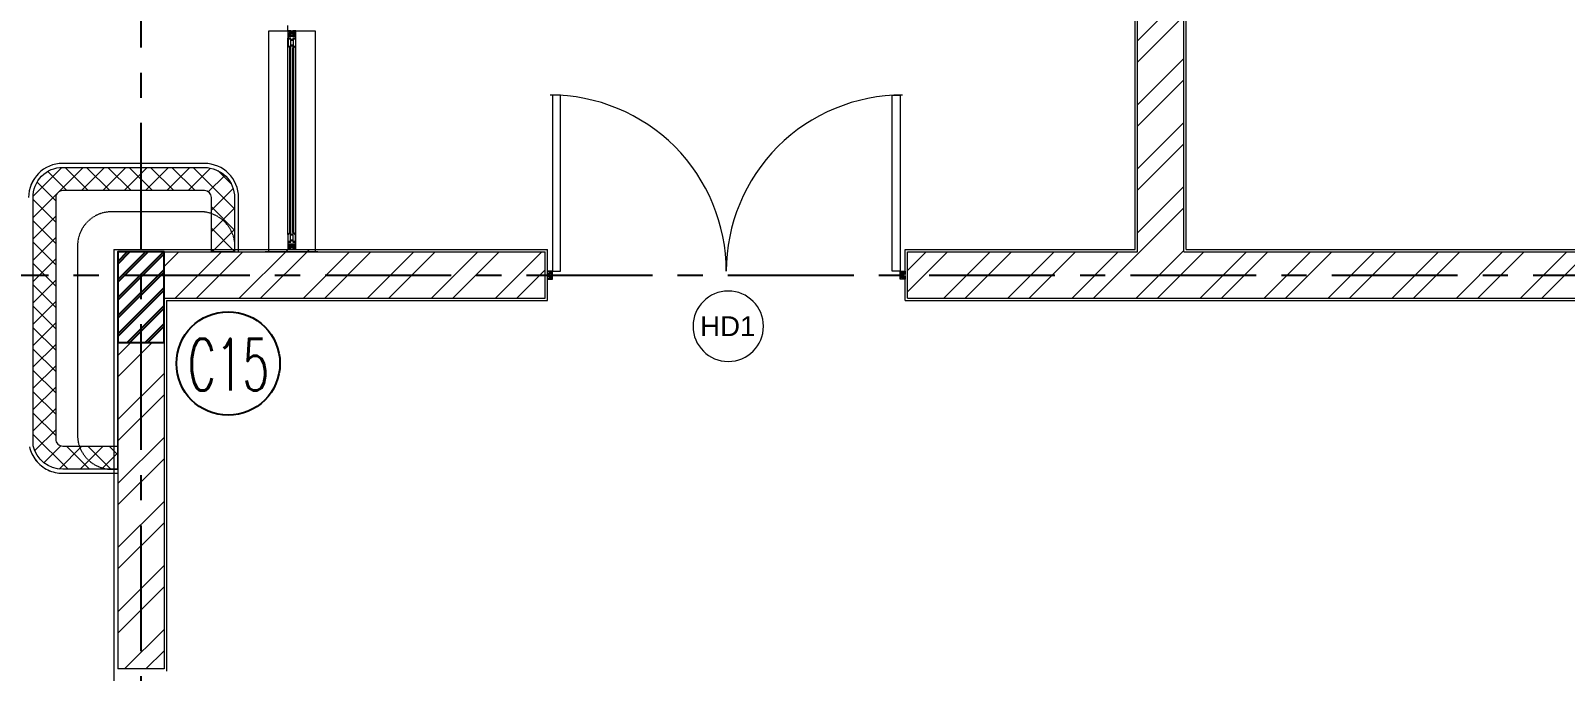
# Model space of a CAD drawing. Header units: millimetres. Extents: x 2659630 to 6742168, y -2425387 to -732288.
# Drawn here: x 2949646 to 2957269, y -1120633 to -1117449 of the extents above; entities that cross this region are included whole.
import ezdxf
from ezdxf.enums import TextEntityAlignment as Align

# ---------------------------------------------------------------- set-up
doc = ezdxf.new("R2010")
doc.units = ezdxf.units.MM
doc.linetypes.add('CENTER', pattern=[2, 1.25, -0.25, 0.25, -0.25])
doc.linetypes.add('Overhead', pattern=[3.96875, 2.38125, -1.5875])
for name, color, linetype, lineweight in [('A-ANNO-DIMS', 211, 'Continuous', 9), ('A-DETL-THIN', 151, 'Continuous', 18), ('A-DOOR', 31, 'Continuous', 18), ('A-DOOR-FRAM', 31, 'Continuous', 18), ('A-DOOR-IDEN', 31, 'Continuous', 9), ('A-FLOR-OVHD', 1, 'Overhead', 18), ('A-GENM', 13, 'Continuous', 18), ('A-PLASTER', 50, 'Continuous', 0), ('A-WALL', 113, 'Continuous', 9), ('A-WALL-PATT', 111, 'Continuous', 0)]:
    doc.layers.add(name, color=color, linetype=linetype, lineweight=lineweight)
for name, color, linetype in [('A-LINE 08', 8, 'Continuous'), ('S-COLUMN', 1, 'Continuous'), ('S-COLUMN CIRCLE', 9, 'Continuous'), ('S-COLUMN HATCH', 8, 'Continuous'), ('S-COLUMN NO', 2, 'Continuous'), ('S-GRIDE LINE', 8, 'CENTER')]:
    doc.layers.add(name, color=color, linetype=linetype)
doc.layers.get('A-ANNO-DIMS').off()
doc.styles.add('Arial_1', font='arial.ttf', dxfattribs={"height": 98.35329341317356})
doc.styles.add('ROMANS', font='r.shx', dxfattribs={"width": 0.7})
doc.styles.add('style1', font='handlet.shx')
pattern_1 = [(45, (-306153.0927891308, -454140.5683677783), (-159.0990257669732, 159.0990257669732), []), (45, (-306047.0267721307, -454140.5683677783), (-159.0990257669732, 159.0990257669732), [])]

# ---------------------------------------------------------------- blocks, each defined once
blk = doc.blocks.new('DOOR-DW5-4000X2500-PLN')
at = {"layer": 'A-DOOR'}
for p, q in [((0.7590651241480373, 1075.012660908338), (0.7342006171529647, 1025.012667090894)), ((0.7714973776310217, 1100.012657817279), (0.7590651241480373, 1075.012660908338)), ((0.7590651241480373, 1075.012660908338), (15.75906326944823, 1075.005201556225)), ((40.75906017824309, 1074.9927693028), (0.7590651241480373, 1075.012660908338)), ((15.77149552296032, 1100.005198465136), (0.7714973776310217, 1100.012657817279)), ((0.7843910321244039, 1100.012657817279), (0.7719587786414195, 1125.012654726132)), ((2.760059457097668, 1077.011666080798), (2.764037778222701, 1085.011665091559)), ((13.76005809698836, 1077.006195889262), (2.760059457097668, 1077.011666080798)), ((2.764037778222701, 1085.011665091559), (13.76403641808429, 1085.006194899965)), ((2.766881656250916, 1090.730414384743), (2.770253904978745, 1097.511663546233)), ((4.266881470772205, 1090.729668449465), (2.766881656250916, 1090.730414384743)), ((2.770253904978745, 1097.511663546233), (8.770253163093003, 1097.508679805411)), ((3.252848688309314, 1062.511419228598), (3.257821589708328, 1072.511417992151)), ((3.257821589708328, 1072.511417992151), (38.25781726199784, 1072.494012837269)), ((4.266486445238115, 1089.93531229574), (4.266881470772205, 1090.729668449465)), ((8.765860189916566, 1088.674857630278), (6.647334206296364, 1088.675911152473)), ((8.770253163093003, 1097.508679805411), (8.765860189916566, 1088.674857630278)), ((10.7650313693739, 1087.007686523313), (10.76801511022495, 1093.007685781369)), ((30.76502889642143, 1086.997740720515), (10.7650313693739, 1087.007686523313)), ((10.76801511022495, 1093.007685781369), (30.76801263724337, 1092.997739978571)), ((10.76900969046983, 1095.007685534132), (10.77025291585596, 1097.50768522502)), ((30.76900721751736, 1094.997739731334), (10.76900969046983, 1095.007685534132)), ((10.77025291585596, 1097.50768522502), (15.77025229757419, 1097.505198774306)), ((13.76403641808429, 1085.006194899965), (13.76005809698836, 1077.006195889262)), ((15.75906326944823, 1075.005201556225), (15.76403617084725, 1085.005200319691)), ((15.76403617084725, 1085.005200319691), (25.76403493434191, 1085.00022741835)), ((15.77025229757419, 1097.505198774306), (15.77149552296032, 1100.005198465136)), ((25.76403493434191, 1085.00022741835), (25.7590620330011, 1075.000228654884)), ((25.7590620330011, 1075.000228654884), (40.75906017821399, 1074.9927693028)), ((25.77149428642588, 1100.000225563679), (25.77025106112706, 1097.500225872907)), ((25.77025106112706, 1097.500225872907), (30.77025044284528, 1097.497739422164)), ((40.77149243175518, 1099.992766211624), (25.77149428642588, 1100.000225563679)), ((27.76005636595073, 1076.999233827257), (27.76403468704666, 1084.999232838076)), ((38.76005500581232, 1076.993763635721), (27.76005636595073, 1076.999233827257)), ((27.76403468704666, 1084.999232838076), (38.76403332693735, 1084.993762646598)), ((30.76801263724337, 1092.997739978571), (30.76502889642143, 1086.997740720515)), ((30.77025044284528, 1097.497739422164), (30.76900721751736, 1094.997739731334)), ((32.7658572223736, 1088.662922666903), (32.77025019555003, 1097.496744841803)), ((34.88438320593559, 1088.661869144707), (32.7658572223736, 1088.662922666903)), ((32.77025019555003, 1097.496744841803), (38.7702494536934, 1097.493761100981)), ((37.26687739038607, 1090.713257874857), (37.26648236485198, 1089.918901721074)), ((38.76687720490736, 1090.712511939695), (37.26687739038607, 1090.713257874857)), ((38.25781726199784, 1072.494012837269), (38.25284436059883, 1062.494014073687)), ((38.76403332693735, 1084.993762646598), (38.76005500581232, 1076.993763635721)), ((38.7702494536934, 1097.493761100981), (38.76687720490736, 1090.712511939695)), ((40.73419567127712, 1024.992775485181), (40.75906017824309, 1074.9927693028)), ((40.75906017821399, 1074.9927693028), (40.77149243175518, 1099.992766211624)), ((0.03751763451145962, 87.02010789571796), (0.7342215431854129, 1063.013621959544)), ((0.7342006171529647, 1025.012667090894), (10.72922647930682, 1015.007695425855)), ((3.234715268888976, 1026.046957643382), (3.251605462981388, 1060.011419537768)), ((11.76600348259672, 1017.507180155982), (3.234715268888976, 1026.046957643382)), ((3.251605462981388, 1060.011419537768), (13.25160422647605, 1060.006446636369)), ((15.75284714269219, 1062.5052031019), (3.252848688309314, 1062.511419228598)), ((10.04248929943424, 97.01513375790091), (10.71035929460777, 1015.026581384824)), ((10.72922647930682, 1015.007695425855), (15.71034928923473, 1015.005218362348)), ((13.23046939552296, 1017.506451891444), (11.76600348259672, 1017.507180155982)), ((13.23544229692197, 1027.50645065491), (13.23046939552296, 1017.506451891444)), ((13.24787455046317, 1052.506447563734), (13.23544229692197, 1027.50645065491)), ((28.23544044225127, 1027.498991302797), (13.23544229692197, 1027.50645065491)), ((13.25160422647605, 1060.006446636369), (13.24787455046317, 1052.506447563734)), ((13.24787455046317, 1052.506447563734), (28.24787269573426, 1052.498988211591)), ((15.04248868118157, 97.01264730712865), (15.71034928923473, 1015.005218362348)), ((15.72922586105415, 1015.005208975228), (15.73419876248227, 1025.005207738723)), ((15.73419876248227, 1025.005207738723), (25.73419752597692, 1025.000234837265)), ((15.7491174666502, 1055.005204029265), (15.75284714269219, 1062.5052031019)), ((25.74911623020307, 1055.000231127808), (15.7491174666502, 1055.005204029265)), ((25.04248744467623, 97.00767440578784), (25.71034805275849, 1015.000245460949)), ((25.71034805275849, 1015.000245460949), (30.72922400635434, 1014.997749623057)), ((25.73419752597692, 1025.000234837265), (25.72922462457791, 1015.000236073771)), ((25.75284590621595, 1062.500230200443), (25.74911623020307, 1055.000231127808)), ((38.25284436059883, 1062.494014073687), (25.75284590621595, 1062.500230200443)), ((28.23046754079405, 1017.498992539331), (28.23544044225127, 1027.498991302797)), ((29.69493345380761, 1017.498264274735), (28.23046754079405, 1017.498992539331)), ((28.23544044225127, 1027.498991302797), (28.24787269573426, 1052.498988211591)), ((28.24787269573426, 1052.498988211591), (28.25160237177624, 1059.998987284227)), ((28.25160237177624, 1059.998987284227), (38.25160113530001, 1059.994014382886)), ((38.2347109412076, 1026.0295524885), (29.69493345380761, 1017.498264274735)), ((30.04248682645266, 97.00518795510288), (30.71034743447672, 1014.997759010206)), ((30.72922400635434, 1014.997749623057), (40.73419567127712, 1024.992775485181)), ((38.25160113530001, 1059.994014382886), (38.2347109412076, 1026.0295524885)), ((40.0375126885483, 87.0002162901801), (40.73421659722226, 1062.993730353948)), ((0.03751763451145962, 87.02010789571796), (0.0126531274872832, 37.02011407821556)), ((10.04248929943424, 97.01513375790091), (0.03751763451145962, 87.02010789571796)), ((2.520112170488574, 52.01886899812962), (2.537002364580985, 85.98333089251537)), ((2.537002364580985, 85.98333089251537), (11.07677985198097, 94.51461910622311)), ((15.04248868118157, 97.01264730712865), (10.04248929943424, 97.01513375790091)), ((11.07677985198097, 94.51461910622311), (12.54124576493632, 94.51389084165567)), ((12.53627286353731, 84.5138920781028), (12.52384061008343, 59.51389516936615)), ((12.54124576493632, 94.51389084165567), (12.53627286353731, 84.513892078161)), ((12.53627286353731, 84.513892078161), (27.5362710088084, 84.50643272604793)), ((15.03751577975345, 87.01264854366309), (15.04248868118157, 97.01264730712865)), ((25.03751454327721, 87.00767564226408), (15.03751577975345, 87.01264854366309)), ((25.04248744467623, 97.00767440578784), (25.03751454327721, 87.00767564226408)), ((30.04248682645266, 97.00518795510288), (25.04248744467623, 97.00767440578784)), ((27.52383875535452, 59.50643581725308), (27.5362710088084, 84.50643272604793)), ((27.5362710088084, 84.50643272604793), (27.54124391020741, 94.5064314895717)), ((27.54124391020741, 94.5064314895717), (29.00570982319186, 94.50570322500425)), ((29.00570982319186, 94.50570322500425), (37.5369980368996, 85.96592573760427)), ((40.0375126885483, 87.0002162901801), (30.04248682645266, 97.00518795510288)), ((37.5369980368996, 85.96592573760427), (37.52010784277809, 52.00146384318941)), ((40.01264818158234, 37.0002224726195), (40.0375126885483, 87.0002162901801)), ((0.0126531274872832, 37.02011407821556), (40.01264818158234, 37.0002224726195)), ((2.513896043761633, 39.51887054374674), (2.518868945131544, 49.51886930718319)), ((37.51389171602204, 39.50146538883564), (2.513896043761633, 39.51887054374674)), ((2.518868945131544, 49.51886930718319), (15.01886739951442, 49.51265318051446)), ((12.52011093401234, 52.0138960967306), (2.520112170488574, 52.01886899812962)), ((12.52384061008343, 59.51389516936615), (12.52011093401234, 52.0138960967306)), ((27.52383875535452, 59.50643581725308), (12.52384061008343, 59.51389516936615)), ((15.01886739951442, 49.51265318051446), (15.02259707558551, 57.01265225315001)), ((15.02259707558551, 57.01265225315001), (25.02259583908017, 57.0076793518092)), ((25.02259583908017, 57.0076793518092), (25.01886616303818, 49.50768027917366)), ((25.01886616303818, 49.50768027917366), (37.51886461745016, 49.5014641523594)), ((27.52010907925433, 52.00643674464663), (27.52383875535452, 59.50643581725308)), ((37.52010784277809, 52.00146384318941), (27.52010907925433, 52.00643674464663)), ((37.51886461745016, 49.5014641523594), (37.51389171602204, 39.50146538883564))]:
    blk.add_line(p, q, dxfattribs=at)
for centre, radius, start, end in [((4.765523385169217, 1087.998572217009), 1.999999999999995, 104.4490195577161, 19.79583157650317), ((36.76551942844526, 1087.982658932538), 1.999999999999994, 160.1471831666576, 75.49399518687132)]:
    blk.add_arc(centre, radius, start, end, dxfattribs=at)
at = {"layer": 'A-DOOR-FRAM'}
for p, q in [((0.0126531274872832, 37.02011407833197), (0.0002208739460911602, 12.02011716936249)), ((15.01265127275838, 37.01265472627711), (0.0126531274872832, 37.02011407833197)), ((2.001215206924826, 14.01912234185147), (2.005193528049858, 22.01912135267048)), ((13.00121384678641, 14.01365215037367), (2.001215206924826, 14.01912234185147)), ((2.005193528049858, 22.01912135267048), (13.00519216791145, 22.01365116119268)), ((2.00803740604897, 27.73787064582575), (2.011409654805902, 34.5191198073444)), ((3.508037220599363, 27.7371247105184), (2.00803740604897, 27.73787064582575)), ((3.508037220599363, 27.7371247105184), (2.00803740604897, 27.73787064582575)), ((2.011409654805902, 34.5191198073444), (8.01140891292016, 34.51613606643514)), ((3.507642195065273, 26.94276855685166), (3.508037220599363, 27.7371247105184)), ((3.507642195065273, 26.94276855685166), (3.508037220599363, 27.7371247105184)), ((3.508037220599363, 27.7371247105184), (3.511409469356295, 34.51837387206615)), ((5.888489956094418, 25.68336741358507), (5.892882929299958, 34.51718958871788)), ((8.00701593971462, 25.68231389130233), (5.888489956094418, 25.68336741358507)), ((8.01140891292016, 34.51613606643514), (8.00701593971462, 25.68231389130233)), ((10.00618711920106, 24.01514278436662), (10.00917086005211, 30.01514204248087)), ((30.00618464619038, 24.00519698156859), (10.00618711920106, 24.01514278436662)), ((10.00917086005211, 30.01514204248087), (30.00916838707053, 30.00519623968285)), ((10.01016544029699, 32.01514179524384), (10.01140866565402, 34.51514148604474)), ((30.01016296734451, 32.00519599244581), (10.01016544029699, 32.01514179524384)), ((10.01140866565402, 34.51514148604474), (15.01140804740135, 34.51265503541799)), ((13.00519216791145, 22.01365116119268), (13.00121384678641, 14.01365215037367)), ((15.00021901924629, 12.01265781727852), (15.0051919206453, 22.01265658083139)), ((15.0051919206453, 22.01265658083139), (25.00519068416907, 22.00768367943238)), ((15.01140804740135, 34.51265503541799), (15.01265127275838, 37.01265472627711)), ((25.00519068416907, 22.00768367943238), (25.00021778279915, 12.00768491593772)), ((25.01265003625304, 37.00768182476168), (25.01140681092511, 34.50768213396077)), ((25.01140681092511, 34.50768213396077), (30.01140619267244, 34.50519568324671)), ((40.01264818155323, 37.00022247267771), (25.01265003625304, 37.00768182476168)), ((27.00121211574879, 14.00669008831028), (27.00519043687382, 22.00668909915839)), ((38.00121075563948, 14.00121989680338), (27.00121211574879, 14.00669008831028)), ((27.00519043687382, 22.00668909915839), (38.00518907673541, 22.00121890762239)), ((30.00916838707053, 30.00519623968285), (30.00618464619038, 24.00519698156859)), ((30.01140619267244, 34.50519568324671), (30.01016296734451, 32.00519599244581)), ((32.00701297217165, 25.67037892801454), (32.01140594537719, 34.50420110297273)), ((34.12553895576275, 25.66932540579), (32.00701297217165, 25.67037892801454)), ((32.01140594537719, 34.50420110297273), (38.01140520352055, 34.50121736212168)), ((34.12553895576275, 25.66932540579), (34.12993192899739, 34.50314758068998)), ((36.50803314018412, 27.72071413593949), (36.50763811467914, 26.92635798221454)), ((36.50763811467914, 26.92635798221454), (36.50803314018412, 27.72071413593949)), ((36.50803314018412, 27.72071413593949), (36.51140538897016, 34.50196329734172)), ((38.00803295473452, 27.71996820074855), (36.50803314018412, 27.72071413593949)), ((38.00803295473452, 27.71996820074855), (36.50803314018412, 27.72071413593949)), ((38.00518907673541, 22.00121890762239), (38.00121075563948, 14.00121989680338)), ((38.01140520352055, 34.50121736212168), (38.00803295473452, 27.71996820074855)), ((40.00021592804114, 12.00022556388285), (40.01264818155323, 37.00022247267771))]:
    blk.add_line(p, q, dxfattribs=at)
for centre, radius, start, end in [((4.006679134996375, 25.00602847809205), 2.000000000000116, 104.4490195577161, 19.79583157650317), ((36.00667517827242, 24.99011519362102), 2.000000000000063, 160.1471831666576, 75.49399518687132)]:
    blk.add_arc(centre, radius, start, end, dxfattribs=at)
blk = doc.blocks.new('A$C2D2C472C')
at = {"layer": 'A-WALL-PATT'}
h = blk.add_hatch(dxfattribs=at)
h.set_pattern_fill('ANSI37', color=256, scale=600, style=0)
h.set_pattern_definition([(45, (-102930.4976328127, -114895.0412800389), (-53.03300858899107, 53.03300858899107), []), (135, (-102930.4976328127, -114895.0412800389), (-53.03300858899107, -53.03300858899106), [])])
edge = h.paths.add_edge_path()
edge.add_line((944.9995019281778, 1920.086653618404), (945.0008851355669, 2189.884832272088))
edge.add_arc((910.0008851359307, 2189.884989272134), 34.99999999998833, 359.9997429874282, 449.9997132388004)
edge.add_line((910.0010603083792, 2224.884989271683), (206.5573315929068, 2224.905706588062))
edge.add_arc((206.3435287130415, 2190.119336553427), 34.78702706265661, 89.64785493841943, 180.3515355871881)
edge.add_line((171.5571564060956, 2189.90590370784), (171.5104949169763, 989.9413756946597))
edge.add_arc((206.436017342523, 989.8668982434319), 34.92560183573225, 179.8778189455847, 270.1221930522632)
edge.add_line((206.5105021072231, 954.9413758334849), (479.9996885845903, 954.8601867418038))
edge.add_line((479.9996885845903, 954.8601867418038), (480.0000001211592, 839.860185584781))
edge.add_line((480.0000001211592, 839.860185584781), (206.5104973261623, 839.9413757038274))
edge.add_arc((206.4964083629893, 989.9011490803969), 149.9597740384099, 192.8758880656439, 270.00538303110875, ccw=False)
edge.add_line((60.30736402368348, 956.4841302904388), (60.0000001211738, 2189.906551396358))
edge.add_arc((204.1890972755355, 2195.622790524605), 144.3023600914457, 89.0594131363834, 182.2702476428867, ccw=False)
edge.add_arc((117.0175473045965, -14981488.51647655), 14983828.42245068, 89.99696775482101, 89.99965761188861, ccw=False)
edge.add_arc((909.9946922726667, 2189.870040024718), 150.0149508471489, 45.00209331497581, 89.99734813771352, ccw=False)
edge.add_arc((910.01583289064, 2189.891182187523), 149.9850524061101, -0.0026534085425282683, 45.00209331497041, ccw=False)
edge.add_line((1060.000885135916, 2189.884236272439), (1059.999510428475, 1919.979855106591))
edge.add_line((1059.999510428475, 1919.979855106591), (944.9995019281778, 1920.086653618404))
at = {"layer": 'A-DETL-THIN'}
for p, q in [((480.0000001211592, 1919.979955135757), (480.0000001211592, 1470.080902119953)), ((710.0000001211592, 1919.979855106591), (480.0000001211592, 1919.979955135757))]:
    blk.add_line(p, q, dxfattribs=at)
at = {"layer": 'A-FLOR-OVHD'}
blk.add_lwpolyline([(1060.015039278995, 1919.979955135757, 0.4573553732653892), (889.9995013178414, 2119.980286205158), (449.9996685099031, 2119.973406029894, 0.4142135623730199), (279.9996685099031, 1949.973406029894), (279.9996685099031, 1009.833727096237, 0.4142135623730199), (449.9996685099031, 839.8337270962365), (480.0000001211592, 839.860185584781), (480.0000001211592, 1919.979955135757), (1060.015039278995, 1919.979955135757)], format="xyb", close=True, dxfattribs=at)
at = {"layer": 'A-GENM'}
for centre, radius, start, end in [((206.5571564055426, 2189.905706589925, -2.762502891338284e-08), 169.9999999999744, 89.99971323877656, 179.9996773135824), ((206.5467242484883, 989.8615372594359, -2.762502891338284e-08), 170.0000000001625, 192.8568562060331, 205.7139980939878), ((206.5467242484883, 989.8615372594359, -2.762502891338284e-08), 170.0000000001625, 205.7139991560489, 218.5711406565557), ((206.5467242484883, 989.8615372594359, -2.762502891338284e-08), 170.0000000001626, 218.5711444577068, 231.4282852556994), ((206.5467242484883, 989.8615372594359, -2.762502891338284e-08), 170.0000000001625, 231.4282863473983, 244.2854281885292), ((206.5467242484883, 989.8615372594359, -2.762502891338284e-08), 170.0000000001627, 244.2854285476412, 269.9997141992719)]:
    blk.add_arc(centre, radius, start, end, dxfattribs=at)
at = {"layer": 'A-PLASTER'}
for p, q in [((910.0017360480997, 2359.885395422127, -2.762502891338284e-08), (206.5580073158635, 2359.90570658783, -2.762502891338284e-08)), ((1079.999501315979, 1919.979855106591), (1080.000885134054, 2189.884135680288, -2.762502891338284e-08)), ((206.5458762606868, 819.9414255178854, -2.762502891338284e-08), (480.0000001226144, 819.9412260005774, -2.762502891338284e-08))]:
    blk.add_line(p, q, dxfattribs=at)
for centre, radius, start, end in [((206.5109611537046, 2189.98556824922, -2.762502891338284e-08), 169.9999999999743, 90, 179.9999640931486), ((910.0008851359162, 2189.884990713108, -2.762502891338284e-08), 169.9999999999609, 359.9997426539467, 89.99971323877656), ((206.5104903323372, 989.941375704002, -2.762502891338284e-08), 170.0000000001525, 192.8571429953589, 205.7142848382652), ((206.5104903323372, 989.941375704002, -2.762502891338284e-08), 170.0000000001525, 205.7142859913077, 218.571427457844), ((206.5104903323372, 989.941375704002, -2.762502891338284e-08), 170.0000000001527, 218.5714312821734, 231.4285719809424), ((206.5104903323372, 989.941375704002, -2.762502891338284e-08), 170.0000000001525, 231.4285730814951, 244.2857149782696), ((206.5104903323372, 989.941375704002, -2.762502891338284e-08), 170.0000000001525, 244.2857153780311, 270.0000009705005)]:
    blk.add_arc(centre, radius, start, end, dxfattribs=at)
at = {"layer": 'A-WALL'}
blk.add_lwpolyline([(944.9995019281778, 1920.086653618404), (945.0008851355669, 2189.884832272088, 0.4142134102995745), (910.0010603083792, 2224.884989271683), (206.5573315929068, 2224.905706588062, 0.4178153354241026), (171.5571564060956, 2189.90590370784), (171.5104949169763, 989.9413756946597, 0.415463343301321), (206.5105021072231, 954.9413758334849), (479.9996885845903, 954.8601867418038), (480.0000001211592, 839.860185584781), (206.5104973261623, 839.9413757038274, -0.3498496930690036), (60.30736402368348, 956.4841302904388), (60.0000001211738, 2189.906551396358, -0.4307240834562548), (206.55790714467, 2339.905706588033, -1.173671556007594e-05), (910.0016355238768, 2339.884990711187, -0.1988908435200889), (1016.067405691763, 2295.950504510794, -0.1989338984303118), (1060.000885135916, 2189.884236272439), (1059.999510428475, 1919.979855106591)], format="xyb", close=True, dxfattribs=at)
blk = doc.blocks.new('M_Door Tag_Mahindra_2_0mm_2 - M_Door Tag_Mahindra 2-3264029-GROUND FLOOR PLAN-01')
at = {"layer": 'A-DOOR-IDEN'}
blk.add_circle((0, 0), 3.500000000000003, dxfattribs=at)
blk = doc.blocks.new('DOOR D9-1800X2500-PLN')
at = {"layer": 'A-DOOR'}
for p, q in [((11.9993177378783, 39.99970426291111, 8.664394364222292e-09), (12.00677708993317, 24.99970611758181, 8.664394364222292e-09)), ((12.01174999139039, 14.99970735411625, 8.664394364222292e-09), (12.01920934353257, -0.0002907912130467594, 8.664394364222292e-09)), ((12.01920934353257, 0.01260286328033544, 8.664394364222292e-09), (37.01920625238563, 0.0001706097973510623, 8.664394364222292e-09)), ((22.02666745908209, 15.00762810718152, 8.664394364222292e-09), (12.02666869558743, 15.01260100860964, 8.664394364222292e-09)), ((12.03164159704465, 25.01259977210429, 8.664394364222292e-09), (22.03164036048111, 25.00762687070528, 8.664394364222292e-09)), ((37.03909785792348, 40.0001656638924, 8.664394364222292e-09), (12.03910094912862, 40.01259791740449, 8.664394364222292e-09)), ((14.02020367645309, 2.011608035711106, 8.664394364222292e-09), (14.0256738679891, 13.01160667554359, 8.664394364222292e-09)), ((22.0202026872721, 2.007629714586074, 8.664394364222292e-09), (14.02020367645309, 2.011608035711106, 8.664394364222292e-09)), ((14.0256738679891, 13.01160667554359, 8.664394364222292e-09), (22.02567287886632, 13.00762835447676, 8.664394364222292e-09)), ((14.03263592996518, 27.01160494456417, 8.664394364222292e-09), (14.03810612150119, 38.01160358439665, 8.664394364222292e-09)), ((22.03263494078419, 27.00762662341003, 8.664394364222292e-09), (14.03263592996518, 27.01160494456417, 8.664394364222292e-09)), ((14.03810612150119, 38.01160358439665, 8.664394364222292e-09), (22.0381051323202, 38.00762526327162, 8.664394364222292e-09)), ((22.02567287886632, 13.00762835447676, 8.664394364222292e-09), (22.0202026872721, 2.007629714586074, 8.664394364222292e-09)), ((22.03164036048111, 25.00762687070528, 8.664394364222292e-09), (22.02666745908209, 15.00762810718152, 8.664394364222292e-09)), ((22.0381051323202, 38.00762526327162, 8.664394364222292e-09), (22.03263494078419, 27.00762662341003, 8.664394364222292e-09)), ((24.0241807612183, 10.00663414516021, 8.664394364222292e-09), (24.03412656401633, 30.00663167220773, 8.664394364222292e-09)), ((30.02418001933256, 10.00365040433826, 8.664394364222292e-09), (24.0241807612183, 10.00663414516021, 8.664394364222292e-09)), ((24.03412656401633, 30.00663167220773, 8.664394364222292e-09), (30.03412582213059, 30.00364793135668, 8.664394364222292e-09)), ((25.68830918543972, 5.887279835587833, 8.664394364222292e-09), (25.68936270766426, 8.005805819178931, 8.664394364222292e-09)), ((25.68936270766426, 8.005805819178931, 8.664394364222292e-09), (34.52318488279707, 8.001412845973391, 8.664394364222292e-09)), ((25.70129767101025, 32.00580285163596, 8.664394364222292e-09), (25.70235119323479, 34.12432883522706, 8.664394364222292e-09)), ((34.53511984596844, 32.00140987843042, 8.664394364222292e-09), (25.70129767101025, 32.00580285163596, 8.664394364222292e-09)), ((27.7396979155892, 3.504785651137354, 8.664394364222292e-09), (26.94534176186426, 3.50518067664234, 8.664394364222292e-09)), ((26.96175233650138, 36.50517659628531, 8.664394364222292e-09), (27.75610849028453, 36.50478157075122, 8.664394364222292e-09)), ((27.73895198039827, 2.004785836616065, 8.664394364222292e-09), (27.7396979155892, 3.504785651137354, 8.664394364222292e-09)), ((34.52020114194602, 2.001413587859133, 8.664394364222292e-09), (27.73895198039827, 2.004785836616065, 8.664394364222292e-09)), ((27.75610849028453, 36.50478157075122, 8.664394364222292e-09), (27.75685442547547, 38.00478138530161, 8.664394364222292e-09)), ((27.75685442547547, 38.00478138530161, 8.664394364222292e-09), (34.53810358681949, 38.00140913654468, 8.664394364222292e-09)), ((30.03412582213059, 30.00364793135668, 8.664394364222292e-09), (30.02418001933256, 10.00365040433826, 8.664394364222292e-09)), ((32.02417977206642, 10.00265582403517, 8.664394364222292e-09), (32.03412557486445, 30.0026533510827, 8.664394364222292e-09)), ((34.52417946295463, 10.00141259867814, 8.664394364222292e-09), (32.02417977206642, 10.00265582403517, 8.664394364222292e-09)), ((32.03412557486445, 30.0026533510827, 8.664394364222292e-09), (34.53412526569446, 30.00141012572567, 8.664394364222292e-09)), ((34.52318488279707, 8.001412845973391, 8.664394364222292e-09), (34.52020114194602, 2.001413587859133, 8.664394364222292e-09)), ((34.52666591361049, 15.00141198045458, 8.664394364222292e-09), (34.52417946295463, 10.00141259867814, 8.664394364222292e-09)), ((37.02666560452781, 15.00016875509755, 8.664394364222292e-09), (34.52666591361049, 15.00141198045458, 8.664394364222292e-09)), ((34.53412526569446, 30.00141012572567, 8.664394364222292e-09), (34.5316388150095, 25.00141074397834, 8.664394364222292e-09)), ((34.5316388150095, 25.00141074397834, 8.664394364222292e-09), (37.03163850586861, 25.00016751862131, 8.664394364222292e-09)), ((34.53810358681949, 38.00140913654468, 8.664394364222292e-09), (34.53511984596844, 32.00140987843042, 8.664394364222292e-09)), ((37.01920625238563, 0.0001706097973510623, 8.664394364222292e-09), (37.02666560452781, 15.00016875509755, 8.664394364222292e-09)), ((37.03163850586861, 25.00016751862131, 8.664394364222292e-09), (37.03909785792348, 40.0001656638924, 8.664394364222292e-09)), ((1763.021598934632, 40.00010571128223, 7.991541642305387e-09), (1788.021595843427, 40.01253796479432, 7.991541642305387e-09)), ((1763.029058286687, 25.00010756601114, 7.991541642305387e-09), (1763.021598934632, 40.00010571128223, 7.991541642305387e-09)), ((1765.529057977546, 25.00135079136817, 7.991541642305387e-09), (1763.029058286687, 25.00010756601114, 7.991541642305387e-09)), ((1763.034031188028, 15.00010880248738, 7.991541642305387e-09), (1765.534030878945, 15.0013520278444, 7.991541642305387e-09)), ((1763.04149054017, 0.000110657187178731, 7.991541642305387e-09), (1763.034031188028, 15.00010880248738, 7.991541642305387e-09)), ((1788.041487449023, 0.01254291067016311, 7.991541642305387e-09), (1763.04149054017, 0.000110657187178731, 7.991541642305387e-09)), ((1772.303842367081, 38.00472143269144, 7.991541642305387e-09), (1765.522593205736, 38.00134918393451, 7.991541642305387e-09)), ((1765.522593205736, 38.00134918393451, 7.991541642305387e-09), (1765.525576946588, 32.00134992582025, 7.991541642305387e-09)), ((1765.525576946588, 32.00134992582025, 7.991541642305387e-09), (1774.359399121546, 32.00574289902579, 7.991541642305387e-09)), ((1768.026571217692, 30.00259339847253, 7.991541642305387e-09), (1765.526571526862, 30.0013501731155, 7.991541642305387e-09)), ((1765.526571526862, 30.0013501731155, 7.991541642305387e-09), (1765.529057977546, 25.00135079136817, 7.991541642305387e-09)), ((1765.534030878945, 15.0013520278444, 7.991541642305387e-09), (1765.536517329601, 10.00135264606797, 7.991541642305387e-09)), ((1765.536517329601, 10.00135264606797, 7.991541642305387e-09), (1768.03651702049, 10.002595871425, 7.991541642305387e-09)), ((1774.371334084892, 8.005745866568759, 7.991541642305387e-09), (1765.537511909759, 8.001352893363219, 7.991541642305387e-09)), ((1765.537511909759, 8.001352893363219, 7.991541642305387e-09), (1765.54049565061, 2.001353635248961, 7.991541642305387e-09)), ((1765.54049565061, 2.001353635248961, 7.991541642305387e-09), (1772.321744812158, 2.004725884005893, 7.991541642305387e-09)), ((1768.03651702049, 10.002595871425, 7.991541642305387e-09), (1768.026571217692, 30.00259339847253, 7.991541642305387e-09)), ((1776.02657022854, 30.00657171959756, 7.991541642305387e-09), (1770.026570970425, 30.00358797874651, 7.991541642305387e-09)), ((1770.026570970425, 30.00358797874651, 7.991541642305387e-09), (1770.036516773223, 10.00359045172809, 7.991541642305387e-09)), ((1770.036516773223, 10.00359045172809, 7.991541642305387e-09), (1776.036516031338, 10.00657419255003, 7.991541642305387e-09)), ((1772.304588302271, 36.50472161814105, 7.991541642305387e-09), (1772.303842367081, 38.00472143269144, 7.991541642305387e-09)), ((1773.098944456055, 36.50511664367514, 7.991541642305387e-09), (1772.304588302271, 36.50472161814105, 7.991541642305387e-09)), ((1772.320998876967, 3.504725698527182, 7.991541642305387e-09), (1773.115355030692, 3.505120724032167, 7.991541642305387e-09)), ((1772.321744812158, 2.004725884005893, 7.991541642305387e-09), (1772.320998876967, 3.504725698527182, 7.991541642305387e-09)), ((1774.359399121546, 32.00574289902579, 7.991541642305387e-09), (1774.358345599321, 34.12426888261689, 7.991541642305387e-09)), ((1774.372387607116, 5.887219882977661, 7.991541642305387e-09), (1774.371334084892, 8.005745866568759, 7.991541642305387e-09)), ((1776.036516031338, 10.00657419255003, 7.991541642305387e-09), (1776.02657022854, 30.00657171959756, 7.991541642305387e-09)), ((1786.022590671055, 38.01154363178648, 7.991541642305387e-09), (1778.022591660236, 38.00756531066145, 7.991541642305387e-09)), ((1778.022591660236, 38.00756531066145, 7.991541642305387e-09), (1778.028061851772, 27.00756667079986, 7.991541642305387e-09)), ((1778.028061851772, 27.00756667079986, 7.991541642305387e-09), (1786.028060862591, 27.011544991954, 7.991541642305387e-09)), ((1788.029055195511, 25.01253981949412, 7.991541642305387e-09), (1778.029056432075, 25.00756691809511, 7.991541642305387e-09)), ((1778.029056432075, 25.00756691809511, 7.991541642305387e-09), (1778.034029333474, 15.00756815457135, 7.991541642305387e-09)), ((1778.034029333474, 15.00756815457135, 7.991541642305387e-09), (1788.034028096969, 15.01254105599946, 7.991541642305387e-09)), ((1786.035022924567, 13.01154672293342, 7.991541642305387e-09), (1778.03502391369, 13.00756840186659, 7.991541642305387e-09)), ((1778.03502391369, 13.00756840186659, 7.991541642305387e-09), (1778.040494105284, 2.007569761975901, 7.991541642305387e-09)), ((1778.040494105284, 2.007569761975901, 7.991541642305387e-09), (1786.040493116103, 2.011548083100934, 7.991541642305387e-09)), ((1786.028060862591, 27.011544991954, 7.991541642305387e-09), (1786.022590671055, 38.01154363178648, 7.991541642305387e-09)), ((1786.040493116103, 2.011548083100934, 7.991541642305387e-09), (1786.035022924567, 13.01154672293342, 7.991541642305387e-09)), ((1788.048946801166, 14.99964740150608, 7.991541642305387e-09), (1788.041487449023, -0.0003507438232190907, 7.991541642305387e-09)), ((1788.061379054678, 39.99964431030094, 7.991541642305387e-09), (1788.053919702623, 24.99964616497164, 7.991541642305387e-09))]:
    blk.add_line(p, q, dxfattribs=at)
for points, elevation in [([(76.64277656149352, 40.0452803390217), (76.64277656149352, 915.0253705765645), (37.03912029298954, 915.0253705765645), (37.03912029298954, 40.0452803390217)], 8.664394364222292e-09), ([(1723.417920231062, 40.04522038641153), (1723.417920231062, 915.0253106239543), (1763.021576499566, 915.0253106239543), (1763.021576499566, 40.04522038641153)], 7.991541642305387e-09)]:
    blk.add_lwpolyline(points, close=True, dxfattribs=dict(at, elevation=elevation))
for centre, radius, start, end in [((25.03912029298954, 40.04528033910901), 874.9800902375383, 359.997015564182, 90), ((1774.999298394076, 40.04528033910901), 874.9800902375383, 90, 180.002984435818), ((25.00909897327074, 4.006143613019958, 8.664394364222292e-09), 2.000000000000064, 70.1471831666576, 345.4939951868713), ((25.02501225774176, 36.0061396563251, 8.664394364222292e-09), 1.99999999999998, 14.44901955771611, 289.7958315765032), ((1775.035684534814, 36.00607970371493, 7.991541642305387e-09), 1.99999999999998, 250.2041684219278, 165.5509804422839), ((1775.051597819285, 4.006083660409786, 7.991541642305387e-09), 2.000000000000064, 194.5060048131287, 109.852816831774)]:
    blk.add_arc(centre, radius, start, end, dxfattribs=at)
blk = doc.blocks.new('vvv')
at = {"layer": 'A-WALL-PATT'}
h = blk.add_hatch(dxfattribs=at)
h.set_pattern_fill('ANSI32', color=253, scale=600, angle=360, style=0)
h.set_pattern_definition(pattern_1)
h.paths.add_polyline_path([(-129021.7018869678, -284504.1929564951), (-131618.2786772237, -284504.1929564951), (-131618.2578162076, -280504.4219361178), (-131848.2578974506, -280504.4207365396), (-131848.2787584728, -284504.1929564951), (-132990.7951191193, -284504.1929564951), (-132990.7951191193, -284734.1929564951), (-129021.7018869678, -284734.1929564951)])
h = blk.add_hatch(dxfattribs=at)
h.set_pattern_fill('ANSI32', color=253, scale=600, angle=360, style=0)
h.set_pattern_definition(pattern_1)
h.paths.add_polyline_path([(-136683.3146639047, -284504.3007835201), (-136683.3146639047, -284734.1929564951), (-134790.6477974476, -284734.1929564951), (-134790.6479295581, -284504.1929564951), (-135921.3146639047, -284504.1929564951), (-135921.3146639047, -284492.1929564951), (-136183.3146639047, -284492.1929564951), (-136183.3146639047, -284504.1929564951), (-136913.3146639047, -284504.1929564951), (-136913.3146639047, -284504.3007835201)])
h = blk.add_hatch(dxfattribs=at)
h.set_pattern_fill('ANSI32', color=253, scale=600, angle=360, style=0)
h.set_pattern_definition(pattern_1)
h.paths.add_polyline_path([(-136913.3146639047, -286576.6929564951), (-136683.3146639047, -286576.6929564951), (-136683.3146639047, -284954.1929564951), (-136913.3146639047, -284954.1929564951)])
at = {"layer": 'S-COLUMN HATCH', "true_color": 0x939598}
h = blk.add_hatch(dxfattribs=at)
h.set_pattern_fill('ANSI31', color=252, scale=20, angle=180)
h.set_pattern_definition([(225, (-3779363.495735293, 574800.9955926617), (44.90128060534576, -44.90128060534576), [])])
h.paths.add_polyline_path([(-136683.3180293208, -284504.1941077095), (-136913.3180293115, -284504.1929081338), (-136913.3203763133, -284954.1929081273), (-136793.3202859936, -284954.1935339938), (-136683.3203763152, -284954.1941077039)])
at = {"layer": 'A-DETL-THIN', "color": 253}
for p, q in [((-136163.3146639047, -283404.3686455986, -2.762502891338284e-08), (-135933.3146639047, -283404.3686455986, -2.762502891338284e-08)), ((-136163.3146639047, -284504.3686455986, -2.762502891338284e-08), (-136163.3146639047, -283404.3686455986, -2.762502891338284e-08)), ((-135933.3146639047, -283404.3686455986, -2.762502891338284e-08), (-135933.3146639047, -284504.2174810707, -2.762502891338284e-08)), ((-135919.9801682229, -284504.3686455986, -2.762502891338284e-08), (-136181.0361804683, -284504.3686455986, -2.762502891338284e-08)), ((-136933.3146639047, -286588.691625163), (-136933.3146639047, -288414.6939275274))]:
    blk.add_line(p, q, dxfattribs=at)
at = {"layer": 'A-PLASTER', "color": 253}
for p, q in [((-131860.2786958865, -284492.1929564951), (-131860.2579593323, -280516.2855844637)), ((-131606.278614637, -284492.1929564951), (-131606.2578793215, -280516.5230552526)), ((-136933.3146639047, -284492.1929564951), (-136933.3146639047, -286588.6929564951)), ((-136933.3146639047, -284492.1929564951), (-134778.6479364508, -284492.1929564951)), ((-134778.6477905549, -284746.1929564951, -1.381251445669142e-08), (-134778.6479364508, -284492.1929564951, -1.314970765306656e-08)), ((-133002.7951191193, -284746.1929564951, -1.384654110253157e-08), (-133002.7951191193, -284492.1929564951, -1.311701857510195e-08)), ((-133002.7951191193, -284492.1929564951), (-131860.2786958865, -284492.1929564951)), ((-131606.278614637, -284492.1929564951), (-128813.7019046145, -284492.1929564951)), ((-136671.3146639047, -284746.1929564951), (-136671.3146639047, -286588.6929564951)), ((-136671.3146639047, -284746.1929564951), (-134778.6477905549, -284746.1929564951)), ((-133002.7951191193, -284746.1929564951, -1.384654110253157e-08), (-128559.7031481164, -284746.1929564951, -1.026688264902914e-08))]:
    blk.add_line(p, q, dxfattribs=at)
at = {"layer": 'A-WALL', "color": 253}
for p, q in [((-131848.2787594935, -284504.3886295105), (-131848.2578967414, -280504.2847993919)), ((-131618.2786772237, -284504.1929564951), (-131618.2578167361, -280504.5233137831)), ((-136913.3146639047, -284504.1929564951), (-136913.3146639047, -286576.6929564951)), ((-136913.3146639047, -284504.1929564951), (-134790.7951191193, -284504.1929564951)), ((-134790.6477973419, -284734.3773242957, -1.381251445669142e-08), (-134790.64792945, -284504.3813979155, -1.381251445669142e-08)), ((-132990.7951191193, -284504.1929564951), (-131848.2787584728, -284504.1929564951)), ((-132990.7951191193, -284734.3457993255, -1.381251445669142e-08), (-132990.7951191193, -284504.3859793828, -1.381251445669142e-08)), ((-131618.2786772237, -284504.1929564951), (-128813.7019046145, -284504.1929564951)), ((-136683.3146639047, -284734.1929564951), (-136683.3146639047, -286576.6929564951)), ((-136683.3146639047, -284734.1929564951), (-134790.7951191193, -284734.1929564951)), ((-135648.3841145048, -284734.4615427777), (-135648.3841145048, -284734.4615427125)), ((-132990.7951191193, -284734.1929564951), (-128571.7030855301, -284734.1929564951)), ((-136683.3146639047, -286576.6939275274), (-136913.3146639047, -286576.6939275274))]:
    blk.add_line(p, q, dxfattribs=at)
at = {"layer": 'S-COLUMN', "color": 253}
blk.add_lwpolyline([(-136913.3146639047, -284954.1929564951), (-136683.3146639047, -284954.1929564951), (-136683.3146639047, -284504.1929564951), (-136913.3146639047, -284504.1929564951)], close=True, dxfattribs=at)
at = {"layer": 'S-GRIDE LINE', "color": 253, "ltscale": 500}
for p, q in [((-136798.3146639047, -278863.180992133), (-136798.3146639047, -302094.9194912685)), ((-142882.9407487847, -284619.1929564951), (-111007.7099940013, -284619.1929564951))]:
    blk.add_line(p, q, dxfattribs=at)
at = {"layer": 'A-ANNO-DIMS', "color": 253}
for name, p in [('A$C2D2C472C', (-137393.3146640258, -286424.2741867923)), ('DOOR-DW5-4000X2500-PLN', (-136069.0706518856, -284504.3813034161)), ('DOOR D9-1800X2500-PLN', (-134790.8168149134, -284639.3720429172, -1.381251445669142e-08))]:
    blk.add_blockref(name, p, dxfattribs=at)
at = {"layer": 'A-DOOR-IDEN', "color": 253, "xscale": -49.99999999999997, "yscale": 49.99999999999997, "zscale": 49.99999999999997, "rotation": 328.1314105507045}
blk.add_blockref('M_Door Tag_Mahindra_2_0mm_2 - M_Door Tag_Mahindra 2-3264029-GROUND FLOOR PLAN-01', (-133880.9516583611, -284873.4907482439, -1.381251445669142e-08), dxfattribs=at)
at = {"layer": 'A-DOOR-IDEN', "color": 253, "insert": (-133883.6496178857, -284824.0318767033, -1.381251445669142e-08), "char_height": 98.35329341317359, "width": 208.8000000000003, "attachment_point": 2, "rotation": 0.13141055070453517, "line_spacing_factor": 0.9385317878468563, "style": 'Arial_1'}
blk.add_mtext('HD1', dxfattribs=at)
at = {"layer": 'A-LINE 08', "color": 253, "style": 'style1'}
for tag, height, p in [('HD1', 212.1468745745996, (-102239.072470129, -266931.9436786682)), ('HD4', 212.1468745745996, (-112838.7469268842, -268838.8010378671)), ('HD4', 212.1468745745996, (-107525.9211075911, -269430.5273375991)), ('HD4', 212.1468745745996, (-98428.93253814522, -269411.5728756436)), ('HD6', 212.1468745745996, (-108958.0084401602, -269948.6138302144)), ('HD6', 212.1468745745996, (-99703.20888020936, -270784.5920501612)), ('HD4', 212.1468745745996, (-113560.5438042795, -271641.2675390053)), ('HD4', 212.1468745745996, (-109276.5025078906, -271641.289882639)), ('HD4', 212.1468745745996, (-119394.4499192508, -271968.4624563893)), ('HD6', 212.1468745745996, (-108958.0216722516, -273228.596008339)), ('HD6', 212.1468745745996, (-99703.21765307989, -273235.673757717)), ('HD3', 212.1468745745996, (-115588.0898187933, -274927.4894435364)), ('HD4', 212.1468745745996, (-119382.0834430242, -276082.6196952318)), ('HD5', 212.1468745746402, (-119238.1198973143, -278310.9914349518)), ('HD5', 212.1468745746402, (-118043.1345590847, -278310.9914349518)), ('HD5', 212.1468745746402, (-116825.1345590847, -278310.9914349518))]:
    blk.add_attdef(tag, text='', height=height, dxfattribs=at).set_placement(p, align=Align.CENTER)

msp = doc.modelspace()

# ---------------------------------------------------------------- block references
at = {"layer": 'S-COLUMN', "ltscale": 2500}
msp.add_blockref('vvv', (3086991.6527, -834044.304580901), dxfattribs=at)

# ---------------------------------------------------------------- next in the draw order: hatches: boundary and pattern name
at = {"layer": 'S-COLUMN HATCH', "true_color": 0x939598}
h = msp.add_hatch(dxfattribs=at)
h.set_pattern_fill('ANSI31', color=252, scale=20, angle=180)
h.set_pattern_definition([(225, (-692371.8479169104, -259243.3089882396), (44.90128060534576, -44.90128060534576), [])])
h.paths.add_polyline_path([(2950308.329789062, -1118548.498688611), (2950078.329789071, -1118548.497489035), (2950078.327442069, -1118998.497489029), (2950198.327532389, -1118998.498114895), (2950308.327442067, -1118998.498688605)])

# ---------------------------------------------------------------- next in the draw order: linework, layer by layer
at = {"layer": 'S-COLUMN', "color": 1}
msp.add_lwpolyline([(2950078.333154478, -1118998.497537396), (2950308.333154478, -1118998.497537396), (2950308.333154478, -1118548.497537396), (2950078.333154478, -1118548.497537396)], close=True, dxfattribs=at)
at = {"layer": 'S-COLUMN CIRCLE'}
msp.add_circle((2950626.559976509, -1119102.908912082), 257.1428571428572, dxfattribs=at)

# ---------------------------------------------------------------- next in the draw order: texts
at = {"layer": 'S-COLUMN NO', "style": 'ROMANS', "width": 0.6}
msp.add_text('C15', height=257.1428571428572, dxfattribs=at).set_placement((2950627.928454552, -1119108.439436556, -5.857740542573181e-07), align=Align.MIDDLE_CENTER)

doc.saveas('drawing.dxf')
